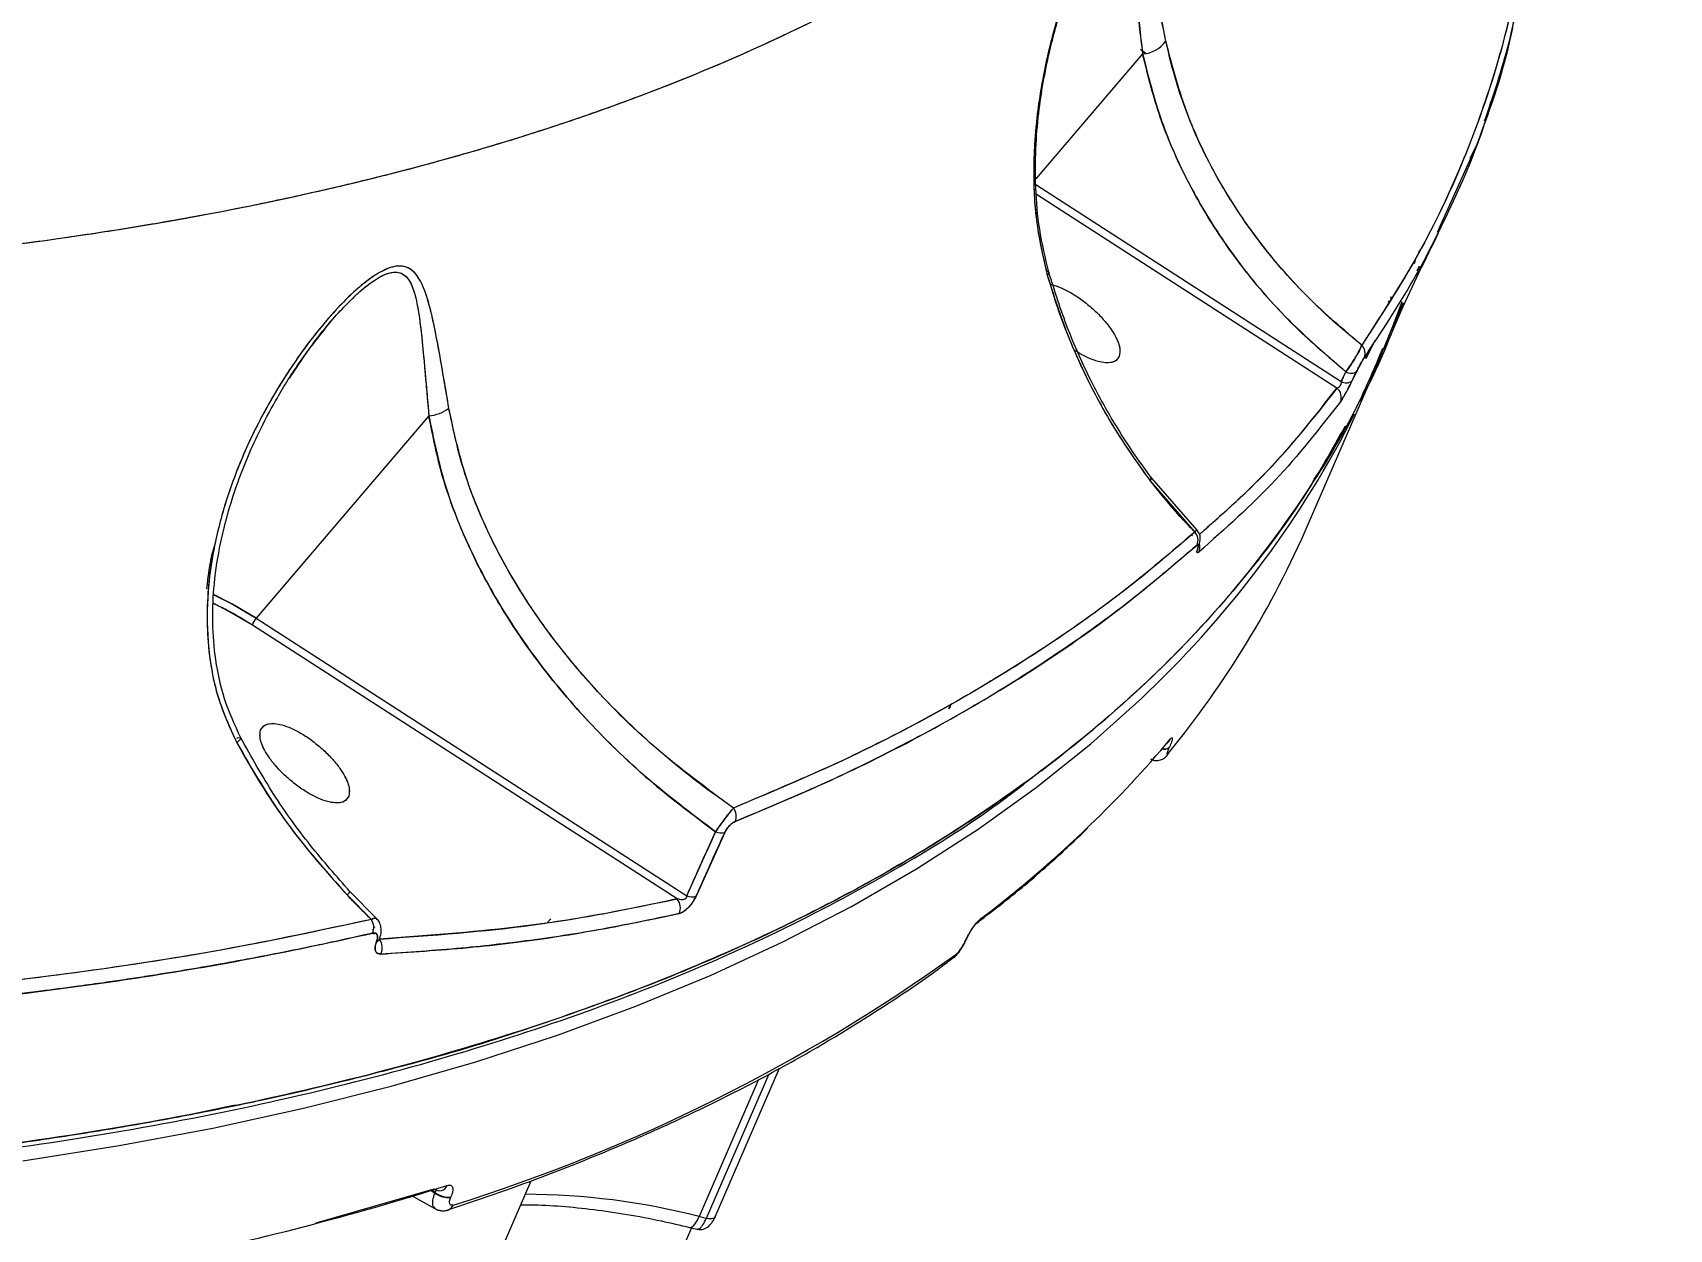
# Model space of a CAD drawing. Header units: millimetres. Extents: x -5873 to 5805, y -5301 to 4302.
# Drawn here: x 54.9 to 192.4, y 408.9 to 509.5 of the extents above; entities that cross this region are included whole.
import ezdxf

# ---------------------------------------------------------------- set-up
doc = ezdxf.new("R2010")
doc.units = ezdxf.units.MM
for name, color, linetype in [('DIKOM_ОБЪЕКТ', 7, 'Continuous'), ('DIKOM_РАЗМЕР_ЗОНА', 7, 'Continuous'), ('DIKOM_РАЗМЕР_ОБЪЕКТА', 7, 'Continuous')]:
    doc.layers.add(name, color=color, linetype=linetype)
doc.styles.add('style1', font='arial.ttf', dxfattribs={"width": 0.8})
doc.dimstyles.new('1-50', dxfattribs={"dimtxt": 300, "dimasz": 200, "dimexe": 100, "dimexo": 0, "dimgap": 100, "dimtad": 1, "dimtxsty": 'style1', "dimcen": 200, "dimclrd": 7, "dimclre": 7, "dimclrt": 7, "dimadec": 1, "dimazin": 2, "dimtfac": 1, "dimtmove": 0, "dimatfit": 2, "dimfxl": 0, "dimlwd": 25, "dimlwe": 18, "dimarcsym": 0})

# ---------------------------------------------------------------- blocks, each defined once
blk = doc.blocks.new('*D9')
at = {"layer": 'Defpoints', "color": 0, "transparency": 16777216}
for p in [(1338.11, 2802.44), (-4588.97, -1585.51), (-117.5, -1585.51)]:
    blk.add_point(p, dxfattribs=at)
at = {"layer": 'DIKOM_РАЗМЕР_ОБЪЕКТА', "color": 7, "lineweight": 18, "transparency": 16777216}
for p, q in [((1338.11, 2802.44), (-4688.97, 2802.44)), ((-117.5, -1585.51), (-4688.97, -1585.51))]:
    blk.add_line(p, q, dxfattribs=at)
at = {"layer": 'DIKOM_РАЗМЕР_ОБЪЕКТА', "color": 7, "lineweight": 25, "transparency": 16777216}
blk.add_line((-4588.97, 2602.44), (-4588.97, -1385.51), dxfattribs=at)
at = {"layer": 'DIKOM_РАЗМЕР_ОБЪЕКТА', "color": 7, "transparency": 16777216}
for points in [[(-4622.31, 2602.44), (-4555.64, 2602.44), (-4588.97, 2802.44)], [(-4622.31, -1385.51), (-4555.64, -1385.51), (-4588.97, -1585.51)]]:
    blk.add_solid(points, dxfattribs=at)
at = {"layer": 'DIKOM_РАЗМЕР_ОБЪЕКТА', "color": 7, "transparency": 16777216, "insert": (-4842.15, 460.98), "char_height": 300, "attachment_point": 5, "rotation": 90, "style": 'style1'}
blk.add_mtext('4400', dxfattribs=at)
blk = doc.blocks.new('*D10')
at = {"layer": 'Defpoints', "color": 0, "transparency": 16777216}
for p in [(4304.51, 1053.39), (-1538.59, -1332.39), (4304.51, -4224.84)]:
    blk.add_point(p, dxfattribs=at)
at = {"layer": 'DIKOM_РАЗМЕР_ОБЪЕКТА', "color": 7, "lineweight": 18, "transparency": 16777216}
for p, q in [((4304.51, 1053.39), (4304.51, -4324.84)), ((-1538.59, -1332.39), (-1538.59, -4324.84))]:
    blk.add_line(p, q, dxfattribs=at)
at = {"layer": 'DIKOM_РАЗМЕР_ОБЪЕКТА', "color": 7, "lineweight": 25, "transparency": 16777216}
blk.add_line((-1338.59, -4224.84), (4104.51, -4224.84), dxfattribs=at)
at = {"layer": 'DIKOM_РАЗМЕР_ОБЪЕКТА', "color": 7, "transparency": 16777216}
for points in [[(-1338.59, -4191.51), (-1338.59, -4258.18), (-1538.59, -4224.84)], [(4104.51, -4191.51), (4104.51, -4258.18), (4304.51, -4224.84)]]:
    blk.add_solid(points, dxfattribs=at)
at = {"layer": 'DIKOM_РАЗМЕР_ОБЪЕКТА', "color": 7, "transparency": 16777216, "insert": (1679.28, -3971.67), "char_height": 300, "attachment_point": 5, "style": 'style1'}
blk.add_mtext('5850', dxfattribs=at)
blk = doc.blocks.new('*D11')
at = {"layer": 'Defpoints', "color": 0, "transparency": 16777216}
for p in [(-510, 4302.44), (-5422.89, -3651.6), (284.83, -3651.6)]:
    blk.add_point(p, dxfattribs=at)
at = {"layer": 'DIKOM_РАЗМЕР_ЗОНА', "color": 7, "lineweight": 18, "transparency": 16777216}
for p, q in [((-510, 4302.44), (-5522.89, 4302.44)), ((284.83, -3651.6), (-5522.89, -3651.6))]:
    blk.add_line(p, q, dxfattribs=at)
at = {"layer": 'DIKOM_РАЗМЕР_ЗОНА', "color": 7, "lineweight": 25, "transparency": 16777216}
blk.add_line((-5422.89, 4102.44), (-5422.89, -3451.6), dxfattribs=at)
at = {"layer": 'DIKOM_РАЗМЕР_ЗОНА', "color": 7, "transparency": 16777216}
for points in [[(-5456.22, 4102.44), (-5389.56, 4102.44), (-5422.89, 4302.44)], [(-5456.22, -3451.6), (-5389.56, -3451.6), (-5422.89, -3651.6)]]:
    blk.add_solid(points, dxfattribs=at)
at = {"layer": 'DIKOM_РАЗМЕР_ЗОНА', "color": 7, "transparency": 16777216, "insert": (-5676.06, -474.49), "char_height": 300, "attachment_point": 5, "rotation": 90, "style": 'style1'}
blk.add_mtext('7950', dxfattribs=at)

msp = doc.modelspace()

# ---------------------------------------------------------------- linework, layer by layer
at = {"layer": 'DIKOM_ОБЪЕКТ', "color": 7, "linetype": 'Continuous', "lineweight": 15}
for p, q in [((148.128, 507.702), (139.155, 497.196)), ((147.955, 508.09), (148.34, 507.739)), ((148.357, 507.759), (148.091, 508)), ((176.195, 500.078), (172.879, 492.7)), ((176.195, 500.078), (175.623, 498.92)), ((139.061, 497.086), (139.024, 497.044)), ((139.042, 496.784), (139.075, 496.762)), ((139.154, 496.712), (164.806, 480.175)), ((139.111, 495.945), (139.097, 495.954)), ((164.445, 479.614), (139.206, 495.884)), ((171.334, 491.001), (171.399, 491.209)), ((171.406, 491.221), (171.343, 491.021)), ((170.968, 490.094), (171.047, 490.356)), ((171.366, 489.866), (171.173, 489.437)), ((168.799, 486.948), (168.749, 486.805)), ((168.966, 487.153), (169.009, 487.291)), ((168.983, 487.18), (169.027, 487.32)), ((79.836, 485.091), (79.278, 484.438)), ((79.579, 484.754), (79.822, 485.075)), ((166.839, 482.129), (167.168, 482.865)), ((166.869, 482.116), (167.269, 483.03)), ((167.648, 483.651), (166.888, 482.104)), ((146.152, 482.257), (146.153, 482.26)), ((162.072, 468.237), (167.811, 481.492)), ((164.806, 480.175), (165.199, 480.984)), ((166.103, 481.018), (165.711, 480.211)), ((88.172, 477.29), (73.653, 460.29)), ((148.742, 471.845), (152.505, 467.526)), ((152.695, 467.694), (148.886, 472.047)), ((152.505, 467.526), (152.574, 467.596)), ((152.642, 467.665), (152.647, 467.666)), ((152.225, 467.29), (152.314, 467.213)), ((152.852, 465.843), (153.076, 466.057)), ((109.016, 436.699), (73.347, 459.693)), ((73.653, 460.29), (109.831, 436.968)), ((131.861, 452.668), (132.018, 453.057)), ((74.058, 450.923), (74.056, 450.919)), ((150.363, 449.414), (150.375, 449.441)), ((81.424, 445.284), (81.425, 445.287)), ((109.831, 436.968), (112.253, 442.335)), ((113.033, 442.282), (110.618, 436.927)), ((83.784, 435.064), (81.546, 437.32)), ((81.296, 437.03), (83.342, 434.975)), ((98.421, 435.028), (98.127, 434.728)), ((83.392, 433.809), (83.392, 433.809)), ((83.574, 433.711), (83.489, 433.874)), ((83.818, 433.5), (83.857, 433.467)), ((133.205, 433.023), (133.314, 433.254)), ((133.245, 433.17), (133.282, 433.255)), ((133.315, 433.255), (133.352, 433.34)), ((75.757, 432.196), (75.764, 432.213)), ((132.202, 431.726), (132.179, 431.708)), ((112.226, 409.981), (117.631, 422.465)), ((115.857, 421.521), (110.872, 410.01)), ((116.719, 421.965), (111.478, 409.861)), ((71.907, 419.377), (69.09, 418.774)), ((-19.676, 144.136), (96.755, 413.026)), ((78.699, 409.48), (88.615, 412.341)), ((86.702, 411.789), (88.874, 410.573)), ((88.679, 411.989), (88.241, 412.233)), ((88.698, 412.035), (88.487, 412.191)), ((88.698, 412.035), (88.679, 411.989)), ((90.009, 411.622), (90.029, 411.667)), ((111.478, 409.861), (110.872, 410.01)), ((110.24, 409.058), (98.81, 382.661)), ((110.056, 409.103), (110.681, 408.949))]:
    msp.add_line(p, q, dxfattribs=at)
at = {"layer": 'DIKOM_ОБЪЕКТ', "color": 7, "linetype": 'Continuous', "lineweight": 15, "flags": 128}
for points in [[(140.048, 489.486), (140.064, 489.482), (140.198, 489.424), (140.253, 489.34), (140.226, 489.233), (140.119, 489.108)], [(140.119, 489.108), (140.226, 489.233), (140.253, 489.34), (140.252, 489.349)], [(167.454, 480.68), (169.182, 484.864), (169.926, 486.904)], [(148.754, 472.023), (148.766, 472.028), (148.859, 472.057), (148.887, 472.035), (148.847, 471.963), (148.742, 471.845)], [(152.768, 466.196), (152.843, 466.318), (152.868, 466.387)], [(152.868, 466.386), (152.843, 466.318), (152.768, 466.196)], [(70.067, 462.289), (71.686, 461.465), (73.653, 460.29)], [(73.653, 460.29), (71.686, 461.465), (70.095, 462.276)], [(73.347, 459.693), (71.439, 460.833), (70.066, 461.539)], [(54.06, 414.706), (62.156, 415.979), (70.017, 417.448), (77.636, 419.111), (85.006, 420.967), (92.122, 423.015), (98.976, 425.252), (105.564, 427.678), (111.88, 430.289), (117.918, 433.085), (123.673, 436.061), (129.141, 439.216), (134.317, 442.548), (139.197, 446.053), (143.776, 449.728), (148.051, 453.57), (148.605, 454.103)], [(72.049, 450.231), (72.116, 450.245), (72.288, 450.26), (72.368, 450.221), (72.351, 450.132), (72.238, 449.997), (72.035, 449.823)], [(72.035, 449.823), (72.238, 449.997), (72.351, 450.132), (72.368, 450.221), (72.368, 450.222)], [(150.172, 448.734), (150.229, 448.806), (150.311, 448.952)], [(133.352, 433.34), (133.365, 433.387), (133.366, 433.389)], [(110.06, 409.102), (110.127, 409.097), (110.267, 409.146), (110.418, 409.267), (110.573, 409.457), (110.727, 409.707), (110.872, 410.01)], [(112.226, 409.981), (112.215, 409.961), (112.157, 409.896), (112.067, 409.849), (111.95, 409.822), (111.809, 409.814), (111.65, 409.828), (111.478, 409.861)]]:
    msp.add_lwpolyline(points, dxfattribs=at)
at = {"layer": 'DIKOM_ОБЪЕКТ', "color": 7, "linetype": 'Continuous', "lineweight": 15}
for centre, radius, start, end in [((378.857, 249.039), 459.169, 131.14208, 148.20995), ((147.974, 510.324), 2.627, 273.36522, 323.23684), ((165.88, 482.549), 0.943, 335.83035, 46.30161), ((165.231, 480.891), 0.832, 239.31984, 305.24288), ((165.625, 481.697), 0.83, 239.14626, 305.14272), ((163.849, 478.849), 0.97, 336.32555, 52.13054), ((87.929, 480.483), 3.203, 274.34911, 306.88386), ((89.146, 516.313), 86.055, 313.70474, 333.1609), ((148.59, 472.105), 0.301, 300.25973, 348.75511), ((86.357, 501.18), 82.571, 320.76282, 336.48658), ((151.782, 466.836), 1, 336.24599, 43.66379), ((151.988, 466.257), 0.958, 334.36258, 17.69938), ((151.995, 466.256), 0.951, 334.22483, 16.3849), ((74.587, 459.433), 1.267, 137.45422, 168.14263), ((79.309, 509.685), 92.783, 313.9455, 320.05869), ((149.713, 450.435), 0.799, 303.26293, 336.64509), ((149.967, 449.95), 0.667, 252.45082, 306.41754), ((149.981, 449.972), 0.661, 253.00367, 306.50482), ((112.861, 443.647), 1.125, 336.73891, 37.83204), ((72.231, 517.066), 103.009, 307.22226, 313.93135), ((112.716, 443.395), 1.157, 246.36284, 285.87467), ((80.46, 438.006), 1.285, 310.56373, 327.68269), ((108.19, 435.955), 1.112, 333.96192, 41.98521), ((110.281, 438.047), 1.169, 247.35651, 286.715), ((82.33, 434.299), 1.217, 336.83896, 33.71998), ((133.828, 435.343), 0.776, 298.18849, 336.98219), ((83.707, 433.434), 0.334, 282.41361, 336.60735), ((83.704, 433.439), 0.34, 282.72929, 333.11233), ((83.11, 432.617), 1.153, 331.41504, 37.93384), ((133.126, 433.338), 0.206, 305.38352, 335.88965), ((133.156, 433.429), 0.215, 306.02803, 335.70984), ((45.904, 552.695), 148.484, 287.36289, 305.64727), ((131.72, 432.341), 0.782, 308.08024, 336.89208), ((20.228, 631.341), 229.483, 281.35284, 287.62597), ((89.06, 412.888), 0.705, 230.93329, 338.64221), ((89.769, 413.345), 1.74, 231.20355, 277.93624), ((89.788, 413.39), 1.74, 231.20289, 277.94167), ((96.136, 352.876), 59.004, 75.53697, 89.88054), ((89.543, 411.244), 0.723, 288.11548, 338.35651)]:
    msp.add_arc(centre, radius, start, end, dxfattribs=at)
for points, knots in [([(-80.348, 419.561), (-77.13, 426.67), (-70.696, 440.89), (-59.704, 461.6), (-47.757, 481.803), (-34.781, 501.418), (-20.83, 520.416), (-5.923, 538.756), (9.906, 556.403), (26.629, 573.32), (44.207, 589.478), (62.621, 604.823), (81.77, 619.405), (95.162, 628.398), (101.857, 632.894)], [0, 0, 0, 0, 0.0833333, 0.1666665, 0.2500002, 0.3333335, 0.4166664, 0.5000001, 0.5833334, 0.6666663, 0.7499998, 0.8333333, 0.9166666, 1, 1, 1, 1]), ([(-79.721, 419.696), (-78.722, 421.999), (-76.105, 428.032), (-71.54, 437.657), (-66.063, 448.582), (-60.285, 459.371), (-54.222, 470.023), (-47.874, 480.532), (-41.244, 490.891), (-34.336, 501.095), (-27.151, 511.136), (-19.695, 521.01), (-11.969, 530.71), (-3.978, 540.232), (4.275, 549.567), (12.785, 558.712), (21.549, 567.661), (30.562, 576.408), (39.82, 584.948), (49.318, 593.275), (59.052, 601.385), (69.017, 609.271), (79.204, 616.935), (89.629, 624.344), (97.318, 629.62), (101.591, 632.349), (102.25, 632.77)], [0, 0, 0, 0, 0.0268416, 0.0703352, 0.113864, 0.1574278, 0.2010269, 0.244661, 0.2883304, 0.3320352, 0.3757759, 0.4195514, 0.4633628, 0.5072096, 0.5510927, 0.5950111, 0.6389654, 0.6829562, 0.7269836, 0.7710473, 0.8151483, 0.8592862, 0.9034617, 0.947676, 0.9919286, 1, 1, 1, 1]), ([(-9.851, 489.196), (-8.193, 489.14), (-4.802, 489.024), (0.335, 488.921), (5.64, 488.872), (11.1, 488.89), (16.708, 488.982), (22.042, 489.145), (26.473, 489.341), (30.06, 489.535), (33.248, 489.734), (36.732, 489.984), (40.59, 490.301), (44.603, 490.679), (48.369, 491.081), (50.92, 491.383), (52.38, 491.564), (53.002, 491.643), (53.571, 491.716), (54.086, 491.783), (54.547, 491.844), (56.845, 492.151), (60.76, 492.715), (66.161, 493.605), (71.345, 494.56), (76.395, 495.595), (81.469, 496.748), (85.914, 497.86), (89.831, 498.921), (93.129, 499.873), (96.29, 500.842), (99.317, 501.825), (102.214, 502.817), (104.985, 503.817), (109.479, 505.522), (115.433, 508.013), (122.498, 511.418), (129.107, 515.054), (135.281, 518.938), (141.029, 523.092), (146.659, 527.749), (152.022, 532.983), (156.43, 537.982), (158.638, 541.215), (159.434, 542.381)], [0, 0, 0, 0, 0.0204805, 0.041873, 0.0641774, 0.087394, 0.1115214, 0.13656, 0.1571326, 0.1701768, 0.1844871, 0.2000641, 0.217524, 0.2374281, 0.2557891, 0.2704492, 0.2736776, 0.2766516, 0.2793721, 0.281839, 0.2840523, 0.2860113, 0.3149866, 0.341125, 0.3663412, 0.3936052, 0.4193103, 0.4466226, 0.465565, 0.4840495, 0.5020758, 0.519644, 0.5367544, 0.553407, 0.5696018, 0.6192292, 0.6667518, 0.7121726, 0.7609617, 0.8083808, 0.8544326, 0.9118942, 0.9682298, 1, 1, 1, 1]), ([(-9.851, 489.196), (-4.508, 489.051), (6.183, 488.76), (21.612, 489.05), (36.583, 489.873), (50.993, 491.286), (64.765, 493.268), (77.57, 495.76), (89.431, 498.709), (100.397, 502.08), (110.702, 505.93), (120.327, 510.265), (129.599, 515.241), (138.216, 520.964), (143.9, 525.201), (146.314, 527.593), (146.405, 527.683)], [0, 0, 0, 0, 0.0774308, 0.1549427, 0.2327382, 0.3110185, 0.3891754, 0.4668683, 0.5398863, 0.6128488, 0.6859265, 0.759294, 0.8330952, 0.9151714, 0.9967806, 1, 1, 1, 1]), ([(150.078, 508.752), (149.771, 510.346), (149.156, 513.536), (148.725, 517.701), (148.61, 520.829), (148.615, 523.034), (148.611, 524.324), (148.508, 525.11), (148.252, 525.385), (147.631, 524.904), (146.627, 523.495), (145.517, 521.616), (144.442, 519.564), (143.103, 516.706), (141.625, 512.958), (140.243, 508.296), (139.303, 503.506), (138.9, 498.65), (139.052, 493.763), (139.764, 490.658), (140.119, 489.108)], [0, 0, 0, 0, 0.0824381, 0.1650744, 0.2483363, 0.295304, 0.3427913, 0.3746058, 0.4067802, 0.4391022, 0.4755153, 0.5112583, 0.5468007, 0.5822349, 0.6524405, 0.7226008, 0.7920306, 0.861423, 0.9308268, 1, 1, 1, 1]), ([(150.078, 508.752), (149.837, 509.971), (149.357, 512.407), (148.972, 515.336), (148.755, 517.724), (148.652, 519.618), (148.619, 521.083), (148.614, 522.159), (148.615, 522.905), (148.613, 523.603), (148.601, 524.223), (148.562, 524.731), (148.487, 525.071), (148.369, 525.252), (148.142, 525.3), (147.759, 525), (147.223, 524.324), (146.779, 523.685), (146.298, 522.927), (145.569, 521.696), (144.562, 519.818), (143.376, 517.299), (142.105, 514.201), (140.87, 510.554), (139.923, 506.77), (139.345, 503.392), (139.043, 500.497), (138.933, 497.092), (139.144, 493.235), (139.802, 490.452), (140.119, 489.108)], [0, 0, 0, 0, 0.0626383, 0.1251411, 0.1669121, 0.2090985, 0.2502822, 0.2723937, 0.29329, 0.3130218, 0.3362172, 0.3571295, 0.3759404, 0.3923885, 0.4074808, 0.4388501, 0.4541575, 0.4704586, 0.485561, 0.5021065, 0.541822, 0.5843135, 0.6265871, 0.688764, 0.751103, 0.7941407, 0.8355479, 0.8754355, 0.9398603, 1, 1, 1, 1]), ([(146.694, 523.462), (146.924, 523.79), (147.443, 524.533), (147.909, 524.847), (148.054, 524.488), (148.023, 523.609), (147.87, 522.232), (147.639, 519.921), (147.472, 516.701), (147.558, 512.48), (147.938, 509.293), (148.128, 507.702)], [0, 0, 0, 0, 0.0510827, 0.1154126, 0.181395, 0.2485599, 0.3508723, 0.4533344, 0.6363511, 0.8185369, 1, 1, 1, 1]), ([(147.843, 524.728), (147.847, 524.729), (147.911, 524.745), (147.981, 524.654), (148.065, 524.292), (147.998, 523.397), (147.844, 521.97), (147.705, 520.548), (147.615, 519.295), (147.553, 518.144), (147.517, 516.906), (147.514, 515.645), (147.54, 514.151), (147.629, 512.339), (147.82, 510.069), (148.025, 508.489), (148.128, 507.702)], [0, 0, 0, 0, 0.0023495, 0.0387584, 0.0796229, 0.1804504, 0.2835298, 0.3869757, 0.4467604, 0.5017782, 0.5785769, 0.6437768, 0.6939609, 0.7989784, 0.8998379, 1, 1, 1, 1]), ([(140.252, 489.348), (139.963, 490.547), (139.405, 492.863), (139.108, 496.371), (139.113, 499.636), (139.43, 503.458), (140.154, 507.526), (141.173, 511.216), (142.065, 513.839), (142.833, 515.855), (143.907, 518.388), (145.117, 520.842), (146.174, 522.685), (146.589, 523.305), (146.694, 523.462)], [0, 0, 0, 0, 0.1027516, 0.198453, 0.2879789, 0.3698753, 0.5118651, 0.6255941, 0.6847917, 0.7410675, 0.8056266, 0.9175612, 0.9791662, 1, 1, 1, 1]), ([(180.728, 520.983), (180.222, 517.591), (179.207, 510.779), (176.167, 501.116), (172.103, 491.839), (168.388, 486.099), (166.531, 483.231)], [0, 0, 0, 0, 0.2478936, 0.4977043, 0.7490493, 1, 1, 1, 1]), ([(180.728, 520.983), (180.366, 518.416), (179.644, 513.289), (177.726, 505.924), (175.038, 498.401), (171.45, 490.763), (168.172, 485.744), (166.531, 483.231)], [0, 0, 0, 0, 0.1870545, 0.3735776, 0.5598872, 0.7796143, 1, 1, 1, 1]), ([(176.856, 502.078), (177.316, 503.415), (178.546, 506.997), (179.513, 511.086), (180.115, 514.183), (180.316, 515.298), (180.533, 516.599), (180.789, 518.289), (180.949, 519.606), (181.04, 520.36)], [0, 0, 0, 0, 0.2285194, 0.6123518, 0.6721206, 0.7303469, 0.79205, 0.8809032, 1, 1, 1, 1]), ([(179.354, 510.866), (179.291, 510.494), (178.652, 506.735), (177.359, 503.233), (176.195, 500.078)], [0, 0, 0, 0, 0.0989969, 1, 1, 1, 1]), ([(166.531, 483.231), (165.001, 484.532), (161.946, 487.13), (158.065, 491.588), (154.615, 496.659), (151.751, 502.387), (150.636, 506.628), (150.078, 508.752)], [0, 0, 0, 0, 0.1868317, 0.373029, 0.5606684, 0.7799923, 1, 1, 1, 1]), ([(166.531, 483.231), (165.81, 483.822), (164.221, 485.125), (161.908, 487.328), (159.662, 489.759), (157.637, 492.282), (155.663, 495.114), (153.856, 498.206), (152.224, 501.684), (150.94, 505.151), (150.358, 507.581), (150.078, 508.752)], [0, 0, 0, 0, 0.0865283, 0.1907749, 0.2995033, 0.3999274, 0.5001936, 0.6328454, 0.7491307, 0.8790636, 1, 1, 1, 1]), ([(148.128, 507.702), (148.602, 505.814), (149.549, 502.047), (151.984, 496.623), (155.299, 491.188), (159.613, 485.83), (163.337, 482.6), (165.199, 480.984)], [0, 0, 0, 0, 0.1870026, 0.372935, 0.5603993, 0.7800894, 1, 1, 1, 1]), ([(165.199, 480.984), (163.775, 482.195), (160.924, 484.62), (157.239, 488.725), (154.042, 493.116), (151.429, 497.782), (149.372, 502.652), (148.542, 506.02), (148.128, 507.702)], [0, 0, 0, 0, 0.1665915, 0.3334413, 0.5001406, 0.6668281, 0.8335665, 1, 1, 1, 1]), ([(166.74, 482.163), (168.15, 484.292), (170.965, 488.545), (174.299, 495.324), (176.478, 500.367), (177.271, 503.26), (177.395, 503.712)], [0, 0, 0, 0, 0.3147159, 0.6285379, 0.9420001, 1, 1, 1, 1]), ([(168.466, 482.905), (168.907, 483.943), (170.304, 487.229), (171.895, 490.449), (172.984, 492.651)], [0, 0, 0, 0, 0.3157531, 1, 1, 1, 1]), ([(89.852, 477.921), (89.693, 478.869), (89.376, 480.765), (88.918, 483.391), (88.431, 485.817), (87.84, 487.954), (87.067, 489.421), (85.946, 489.989), (84.629, 489.722), (82.912, 488.662), (80.979, 486.902), (78.309, 483.874), (75.354, 479.636), (72.799, 474.726), (71.086, 470.188), (70.038, 466.157), (69.489, 462.01), (69.562, 457.809), (70.296, 453.63), (71.456, 451.092), (72.035, 449.823)], [0, 0, 0, 0, 0.0497506, 0.0995723, 0.1496186, 0.1997429, 0.2504851, 0.2826917, 0.3150554, 0.3473086, 0.3953982, 0.4428488, 0.5362856, 0.6298223, 0.6916299, 0.7533207, 0.8152574, 0.8766706, 0.9383967, 1, 1, 1, 1]), ([(89.852, 477.921), (89.719, 478.717), (89.451, 480.319), (89.067, 482.551), (88.735, 484.32), (88.45, 485.639), (88.22, 486.568), (87.958, 487.448), (87.655, 488.252), (87.289, 488.937), (86.777, 489.561), (86.14, 489.893), (85.364, 489.871), (84.72, 489.685), (84.026, 489.344), (83.321, 488.889), (82.596, 488.331), (81.519, 487.393), (80.071, 485.906), (78.349, 483.829), (76.463, 481.217), (74.527, 478.066), (72.873, 474.749), (71.655, 471.727), (70.792, 469.078), (70.117, 466.321), (69.673, 463.507), (69.501, 460.683), (69.602, 458.115), (69.928, 455.811), (70.564, 453.028), (71.445, 451.108), (72.035, 449.824)], [0, 0, 0, 0, 0.0416726, 0.0837969, 0.1248951, 0.1470154, 0.1678057, 0.1873336, 0.2103866, 0.231181, 0.2499785, 0.2813229, 0.2969817, 0.3127529, 0.3279335, 0.3442137, 0.359302, 0.3756816, 0.4156772, 0.4582074, 0.5007599, 0.5629454, 0.6254794, 0.6673054, 0.7089099, 0.7499005, 0.7936448, 0.8352095, 0.874868, 0.9067471, 0.937597, 1, 1, 1, 1]), ([(76.493, 480.467), (77.307, 481.707), (78.682, 483.801), (80.945, 486.391), (82.676, 488.05), (84.062, 489.002), (85.026, 489.398), (85.81, 489.36), (86.551, 488.794), (87.057, 487.473), (87.401, 485.495), (87.66, 483.12), (87.897, 480.4), (88.08, 478.327), (88.172, 477.29)], [0, 0, 0, 0, 0.136203, 0.2301246, 0.3231037, 0.3684585, 0.4131424, 0.4575787, 0.5025552, 0.5935689, 0.685932, 0.7792106, 0.889557, 1, 1, 1, 1]), ([(79.012, 484.084), (79.429, 484.596), (80.229, 485.578), (81.317, 486.731), (82.195, 487.569), (82.898, 488.171), (83.592, 488.688), (84.291, 489.099), (84.949, 489.346), (85.519, 489.389), (85.987, 489.233), (86.387, 488.884), (86.715, 488.33), (86.976, 487.594), (87.152, 486.853), (87.281, 486.147), (87.381, 485.487), (87.478, 484.738), (87.558, 484.038), (87.623, 483.402), (87.677, 482.841), (87.737, 482.207), (87.801, 481.498), (87.851, 480.932), (87.896, 480.415), (87.945, 479.857), (88.039, 478.786), (88.12, 477.877), (88.172, 477.29)], [0, 0, 0, 0, 0.0714106, 0.1368339, 0.1748179, 0.2090413, 0.2451075, 0.2811028, 0.3176299, 0.3533308, 0.3879507, 0.4255933, 0.4717704, 0.5198739, 0.5694763, 0.6004623, 0.6346602, 0.672088, 0.7127631, 0.7358278, 0.7617251, 0.7904603, 0.8220297, 0.8564353, 0.8645364, 0.8889682, 0.928139, 1, 1, 1, 1]), ([(140.119, 489.108), (140.66, 487.397), (141.739, 483.986), (143.894, 479.422), (146.218, 475.36), (147.899, 473.019), (148.742, 471.845)], [0, 0, 0, 0, 0.2803768, 0.5589553, 0.778846, 1, 1, 1, 1]), ([(140.119, 489.108), (140.424, 488.102), (141.039, 486.072), (142.217, 483.061), (143.791, 479.655), (145.889, 475.849), (147.777, 473.2), (148.742, 471.845)], [0, 0, 0, 0, 0.1645068, 0.3320671, 0.502226, 0.7453782, 1, 1, 1, 1]), ([(148.886, 472.047), (148.343, 472.791), (147.141, 474.44), (145.367, 477.266), (143.517, 480.694), (141.69, 484.765), (140.751, 487.756), (140.252, 489.348)], [0, 0, 0, 0, 0.140696, 0.3114329, 0.5108113, 0.7396401, 1, 1, 1, 1]), ([(140.368, 488.325), (140.43, 488.315), (140.72, 488.269), (141.353, 488.02), (142.237, 487.566), (143.169, 486.937), (144.056, 486.198), (144.827, 485.414), (145.432, 484.655), (145.942, 483.829), (146.281, 482.97), (146.205, 482.518), (146.168, 482.296)], [0, 0, 0, 0, 0.0265382, 0.1238316, 0.2274704, 0.3347465, 0.4420273, 0.5456693, 0.6429586, 0.7316264, 0.8686831, 1, 1, 1, 1]), ([(140.368, 488.325), (140.43, 488.315), (140.721, 488.269), (141.353, 488.02), (142.237, 487.566), (143.169, 486.937), (144.056, 486.198), (144.827, 485.414), (145.431, 484.655), (145.963, 483.795), (146.287, 482.939), (146.204, 482.492), (146.168, 482.296)], [0, 0, 0, 0, 0.0267327, 0.1238571, 0.2274975, 0.3347754, 0.4420579, 0.5457016, 0.6428237, 0.7316625, 0.881979, 1, 1, 1, 1]), ([(170, 486.786), (168.94, 483.973), (167.865, 481.123), (166.324, 478.48), (166.303, 478.445)], [0, 0, 0, 0, 0.9867356, 1, 1, 1, 1]), ([(72.368, 450.221), (71.875, 451.303), (70.918, 453.4), (70.22, 456.708), (69.967, 459.818), (70.08, 462.97), (70.518, 466.042), (71.215, 468.936), (72.011, 471.432), (72.887, 473.699), (73.961, 476.079), (75.38, 478.76), (77.23, 481.789), (78.78, 483.746), (79.579, 484.754)], [0, 0, 0, 0, 0.0947467, 0.1836789, 0.2663117, 0.342541, 0.4346528, 0.5141359, 0.5811768, 0.6453025, 0.7097682, 0.7926257, 0.8930955, 1, 1, 1, 1]), ([(-78.594, 419.296), (-74.718, 418.738), (-66.778, 417.594), (-54.784, 416.156), (-42.411, 414.909), (-30.255, 413.961), (-18.363, 413.3), (-7.268, 412.938), (0.407, 412.866), (4.707, 412.88), (6.065, 412.889), (7.424, 412.902), (8.783, 412.92), (10.144, 412.942), (14.867, 413.032), (22.571, 413.298), (32.775, 413.933), (41.951, 414.751), (50.148, 415.696), (57.418, 416.717), (63.808, 417.767), (69.364, 418.805), (74.128, 419.793), (77.976, 420.663), (81.014, 421.395), (83.269, 421.966), (84.79, 422.365), (85.623, 422.589), (85.943, 422.675), (86.075, 422.711), (86.132, 422.726), (86.156, 422.733), (86.167, 422.736), (86.172, 422.737), (86.174, 422.738), (89.85, 423.661), (96.08, 425.637), (105.377, 428.878), (113.665, 432.328), (120.917, 435.8), (127.207, 439.23), (131.383, 441.782), (134.027, 443.515), (135.335, 444.398), (136.609, 445.282), (137.849, 446.168), (139.056, 447.054), (142.788, 449.869), (148.6, 454.806), (155.674, 462.234), (161.553, 470.07), (165.774, 476.97), (167.653, 481.417), (168.31, 482.973)], [0, 0, 0, 0, 0.0310972, 0.063717, 0.09786, 0.1335266, 0.1661738, 0.2000004, 0.2307437, 0.2348374, 0.238947, 0.2430721, 0.2472127, 0.2513694, 0.2555414, 0.2906155, 0.3231881, 0.3532598, 0.3808305, 0.4058998, 0.4284677, 0.448534, 0.4660994, 0.4811631, 0.4918837, 0.5008392, 0.50726, 0.5096521, 0.5106206, 0.5110306, 0.5112081, 0.5112852, 0.5113191, 0.511334, 0.5113406, 0.5113459, 0.5518524, 0.5908263, 0.6282674, 0.6641758, 0.6945076, 0.7236524, 0.7310896, 0.7384455, 0.7457199, 0.7529128, 0.7600243, 0.7670544, 0.8198879, 0.8718212, 0.9228542, 0.9729866, 1, 1, 1, 1]), ([(146.168, 482.296), (146.073, 482.144), (145.857, 481.797), (145.174, 481.697), (144.372, 481.838), (143.589, 482.128), (142.89, 482.471), (142.472, 482.76), (142.355, 482.842)], [0, 0, 0, 0, 0.197204, 0.4483675, 0.5968057, 0.7590763, 0.9322626, 1, 1, 1, 1]), ([(146.168, 482.296), (146.059, 482.129), (145.836, 481.788), (145.142, 481.703), (144.373, 481.838), (143.589, 482.127), (142.89, 482.471), (142.472, 482.76), (142.355, 482.842)], [0, 0, 0, 0, 0.2194033, 0.4484095, 0.5965504, 0.7590941, 0.9322676, 1, 1, 1, 1]), ([(166.531, 483.231), (166.467, 483.077), (166.337, 482.767), (165.959, 482.11), (165.561, 481.489), (165.319, 481.151), (165.199, 480.984)], [0, 0, 0, 0, 0.2803235, 0.5633427, 0.7837025, 1, 1, 1, 1]), ([(165.199, 480.984), (165.339, 481.179), (165.617, 481.569), (166.027, 482.222), (166.364, 482.825), (166.476, 483.096), (166.531, 483.231)], [0, 0, 0, 0, 0.2500222, 0.499775, 0.74946, 1, 1, 1, 1]), ([(166.103, 481.018), (166.163, 481.138), (166.284, 481.378), (166.48, 481.737), (166.64, 482.012), (166.707, 482.113), (166.74, 482.163)], [0, 0, 0, 0, 0.2791956, 0.5577636, 0.7782844, 1, 1, 1, 1]), ([(166.74, 482.163), (166.702, 482.105), (166.644, 482.018), (166.536, 481.834), (166.449, 481.68), (166.358, 481.514), (166.237, 481.285), (166.157, 481.125), (166.103, 481.018)], [0, 0, 0, 0, 0.2500244, 0.375355, 0.5003213, 0.6246346, 0.7504905, 1, 1, 1, 1]), ([(164.806, 480.175), (164.801, 480.107), (164.794, 480.008), (164.747, 479.873), (164.695, 479.775), (164.622, 479.688), (164.533, 479.629), (164.475, 479.619), (164.445, 479.614)], [0, 0, 0, 0, 0.2554983, 0.3723474, 0.4870768, 0.6433671, 0.8130351, 1, 1, 1, 1]), ([(164.806, 480.175), (164.804, 480.138), (164.801, 480.069), (164.777, 479.96), (164.742, 479.862), (164.696, 479.777), (164.641, 479.711), (164.555, 479.637), (164.49, 479.624), (164.445, 479.614)], [0, 0, 0, 0, 0.1424478, 0.2706441, 0.3886282, 0.5013447, 0.6080698, 0.7250088, 1, 1, 1, 1]), ([(164.737, 478.459), (164.804, 478.557), (164.936, 478.753), (165.222, 479.259), (165.495, 479.774), (165.639, 480.065), (165.711, 480.211)], [0, 0, 0, 0, 0.2808088, 0.5603044, 0.7799984, 1, 1, 1, 1]), ([(165.711, 480.211), (165.671, 480.13), (165.592, 479.967), (165.457, 479.703), (165.318, 479.439), (165.178, 479.183), (165.045, 478.948), (164.882, 478.671), (164.795, 478.544), (164.737, 478.459)], [0, 0, 0, 0, 0.1258709, 0.2503699, 0.375457, 0.5003363, 0.6248005, 0.7504114, 1, 1, 1, 1]), ([(165.199, 480.984), (165.126, 480.833), (164.994, 480.564), (164.864, 480.294), (164.806, 480.175)], [0, 0, 0, 0, 0.5599689, 1, 1, 1, 1]), ([(165.711, 480.211), (165.784, 480.362), (165.915, 480.631), (166.046, 480.899), (166.103, 481.018)], [0, 0, 0, 0, 0.5600221, 1, 1, 1, 1]), ([(164.737, 478.459), (162.976, 476.209), (159.414, 471.657), (155.056, 467.795), (152.852, 465.843)], [0, 0, 0, 0, 0.4943583, 1, 1, 1, 1]), ([(152.9, 467.325), (154.967, 469.157), (159.206, 472.914), (162.67, 477.345), (164.445, 479.614)], [0, 0, 0, 0, 0.4876868, 1, 1, 1, 1]), ([(164.445, 479.614), (162.447, 477.079), (158.967, 472.66), (154.713, 468.917), (152.901, 467.322)], [0, 0, 0, 0, 0.5739413, 1, 1, 1, 1]), ([(112.253, 442.335), (110.222, 443.869), (106.165, 446.932), (100.872, 452.19), (96.645, 457.409), (93.414, 462.464), (91.035, 467.235), (89.185, 472.18), (88.511, 475.582), (88.172, 477.29)], [0, 0, 0, 0, 0.1677752, 0.3351011, 0.5005192, 0.6259765, 0.7506806, 0.874868, 1, 1, 1, 1]), ([(88.172, 477.29), (88.561, 475.378), (89.336, 471.567), (91.542, 466.051), (94.394, 460.771), (97.946, 455.691), (102.143, 450.875), (106.907, 446.341), (110.473, 443.669), (112.253, 442.335)], [0, 0, 0, 0, 0.1401721, 0.2793952, 0.4196377, 0.5598774, 0.7062619, 0.853471, 1, 1, 1, 1]), ([(113.749, 444.337), (112.925, 444.918), (111.262, 446.091), (108.901, 447.953), (106.403, 450.09), (104.055, 452.321), (101.823, 454.674), (99.917, 456.89), (97.982, 459.383), (96.105, 462.12), (94.334, 465.12), (92.562, 468.697), (90.898, 472.941), (90.202, 476.257), (89.852, 477.921)], [0, 0, 0, 0, 0.0682475, 0.1376645, 0.2050084, 0.2937749, 0.3615362, 0.4310126, 0.4988995, 0.5845996, 0.6675272, 0.7492223, 0.8741213, 1, 1, 1, 1]), ([(113.749, 444.337), (111.528, 445.974), (107.083, 449.249), (101.354, 454.986), (96.816, 460.815), (93.483, 466.587), (91.107, 472.136), (90.271, 475.99), (89.852, 477.921)], [0, 0, 0, 0, 0.1871577, 0.3744224, 0.5611691, 0.7082101, 0.8537884, 1, 1, 1, 1]), ([(165.128, 476.425), (164.07, 474.523), (161.563, 470.011), (156.56, 463.383), (150.299, 456.482), (143.129, 450.046), (135.242, 444.17), (126.695, 438.853), (117.584, 434.091), (107.793, 429.802), (97.354, 425.991), (86.044, 422.588), (73.821, 419.624), (60.63, 417.141), (46.73, 415.205), (32.193, 413.831), (17.1, 413.026), (1.807, 412.788), (-13.648, 413.078), (-29.234, 413.859), (-45.266, 415.147), (-61.702, 416.904), (-72.957, 418.498), (-78.594, 419.296)], [0, 0, 0, 0, 0.0360578, 0.0854985, 0.1348856, 0.1843356, 0.2339664, 0.2810368, 0.3280914, 0.3748827, 0.4215117, 0.4680778, 0.517505, 0.5670887, 0.6169493, 0.6668936, 0.7165359, 0.7659919, 0.8125577, 0.8591599, 0.9058973, 0.9528708, 1, 1, 1, 1]), ([(162.439, 471.806), (162.581, 472.016), (163.041, 472.695), (163.757, 473.921), (164.535, 475.236), (165.011, 476.099), (165.184, 476.415)], [0, 0, 0, 0, 0.1418777, 0.459005, 0.8020855, 1, 1, 1, 1]), ([(148.742, 471.845), (149.336, 471.096), (150.227, 469.973), (151.186, 468.907), (151.522, 468.554), (151.545, 468.529), (151.629, 468.438), (151.95, 468.097), (152.259, 467.779), (152.505, 467.526)], [0, 0, 0, 0, 0.500173, 0.7500564, 0.7506302, 0.7551707, 0.7677913, 0.8154873, 1, 1, 1, 1]), ([(152.505, 467.526), (150.932, 466.169), (147.71, 463.389), (142.284, 459.384), (136.224, 455.41), (129.451, 451.537), (121.99, 447.781), (116.526, 445.497), (113.749, 444.337)], [0, 0, 0, 0, 0.1489169, 0.3050052, 0.4685182, 0.6395509, 0.8167614, 1, 1, 1, 1]), ([(152.505, 467.526), (150.519, 465.827), (146.551, 462.434), (139.906, 457.739), (132.335, 453.09), (123.725, 448.543), (117.078, 445.74), (113.749, 444.337)], [0, 0, 0, 0, 0.1870216, 0.3735593, 0.5599016, 0.7796525, 1, 1, 1, 1]), ([(152.675, 467.681), (152.668, 467.681), (152.652, 467.683), (152.557, 467.581), (152.505, 467.526)], [0, 0, 0, 0, 0.4566258, 1, 1, 1, 1]), ([(152.868, 466.386), (152.922, 466.594), (153.009, 466.924), (152.913, 467.387), (152.759, 467.586), (152.681, 467.688)], [0, 0, 0, 0, 0.4574614, 0.7225531, 1, 1, 1, 1]), ([(69.526, 462.75), (69.64, 463.783), (69.773, 464.984), (70.109, 466.135), (70.156, 466.295)], [0, 0, 0, 0, 0.8605613, 1, 1, 1, 1]), ([(69.648, 463.797), (69.754, 464.521), (69.88, 465.383), (70.125, 466.213), (70.164, 466.345)], [0, 0, 0, 0, 0.8411287, 1, 1, 1, 1]), ([(152.697, 466.433), (150.978, 464.954), (147.492, 461.954), (141.644, 457.702), (135.419, 453.704), (128.758, 449.971), (121.691, 446.455), (116.527, 444.301), (113.894, 443.202)], [0, 0, 0, 0, 0.1622329, 0.3288996, 0.4999999, 0.6599903, 0.8266562, 1, 1, 1, 1]), ([(113.894, 443.202), (116.731, 444.39), (122.397, 446.762), (130.246, 450.74), (138.025, 455.278), (145.639, 460.442), (150.342, 464.434), (152.697, 466.433)], [0, 0, 0, 0, 0.1870194, 0.3735551, 0.559897, 0.7796492, 1, 1, 1, 1]), ([(152.768, 466.196), (152.738, 466.105), (152.678, 465.922), (152.678, 465.746), (152.786, 465.806), (152.852, 465.843)], [0, 0, 0, 0, 0.2809724, 0.5615929, 1, 1, 1, 1]), ([(152.852, 465.843), (152.81, 465.814), (152.728, 465.757), (152.678, 465.807), (152.684, 465.946), (152.74, 466.113), (152.768, 466.196)], [0, 0, 0, 0, 0.2494488, 0.4992624, 0.7492258, 1, 1, 1, 1]), ([(152.697, 466.433), (152.732, 466.459), (152.804, 466.512), (152.848, 466.456), (152.799, 466.294), (152.768, 466.196)], [0, 0, 0, 0, 0.2806574, 0.5612782, 1, 1, 1, 1]), ([(152.768, 466.196), (152.789, 466.256), (152.829, 466.376), (152.833, 466.475), (152.794, 466.507), (152.729, 466.458), (152.697, 466.433)], [0, 0, 0, 0, 0.2508654, 0.5008423, 0.750194, 1, 1, 1, 1]), ([(73.347, 459.693), (72.628, 460.144), (71.52, 460.838), (70.452, 461.329), (70.077, 461.502)], [0, 0, 0, 0, 0.6491088, 1, 1, 1, 1]), ([(131.975, 453.034), (131.975, 452.93), (131.976, 452.809), (131.912, 452.715), (131.903, 452.702)], [0, 0, 0, 0, 0.8552071, 1, 1, 1, 1]), ([(74.041, 450.88), (74.136, 451.033), (74.351, 451.38), (75.035, 451.48), (75.836, 451.337), (76.62, 451.054), (77.51, 450.59), (78.44, 449.964), (79.328, 449.224), (80.098, 448.441), (80.703, 447.681), (81.235, 446.822), (81.558, 445.965), (81.476, 445.519), (81.439, 445.322)], [0, 0, 0, 0, 0.0887099, 0.2016928, 0.2684606, 0.3414685, 0.4193611, 0.4999991, 0.580636, 0.658535, 0.7315398, 0.7983101, 0.9112901, 1, 1, 1, 1]), ([(74.041, 450.88), (74.15, 451.047), (74.372, 451.389), (75.066, 451.474), (75.835, 451.337), (76.619, 451.054), (77.51, 450.59), (78.44, 449.964), (79.328, 449.224), (80.098, 448.44), (80.704, 447.681), (81.214, 446.855), (81.553, 445.997), (81.477, 445.544), (81.439, 445.322)], [0, 0, 0, 0, 0.0986998, 0.2017121, 0.2683469, 0.3414785, 0.4193663, 0.4999992, 0.5806311, 0.6585252, 0.7316475, 0.79829, 0.9013009, 1, 1, 1, 1]), ([(72.035, 449.824), (73.358, 447.548), (76.006, 442.995), (79.532, 439.019), (81.296, 437.03)], [0, 0, 0, 0, 0.4998991, 1, 1, 1, 1]), ([(72.035, 449.823), (72.762, 448.538), (74.211, 445.977), (77.223, 441.63), (79.75, 438.775), (81.296, 437.03)], [0, 0, 0, 0, 0.2812964, 0.5606559, 1, 1, 1, 1]), ([(81.546, 437.32), (80.418, 438.594), (78.12, 441.192), (75.019, 445.504), (73.265, 448.626), (72.368, 450.221)], [0, 0, 0, 0, 0.3201724, 0.6524707, 1, 1, 1, 1]), ([(81.439, 445.322), (81.33, 445.155), (81.108, 444.814), (80.414, 444.729), (79.645, 444.865), (78.861, 445.149), (77.97, 445.613), (77.04, 446.239), (76.152, 446.979), (75.381, 447.762), (74.776, 448.522), (74.267, 449.348), (73.927, 450.206), (74.003, 450.659), (74.041, 450.88)], [0, 0, 0, 0, 0.0986992, 0.2017116, 0.2683571, 0.3414762, 0.419377, 0.4999986, 0.5806303, 0.6585327, 0.7316548, 0.7982899, 0.901303, 1, 1, 1, 1]), ([(81.439, 445.322), (81.345, 445.17), (81.129, 444.823), (80.446, 444.723), (79.644, 444.865), (78.86, 445.149), (77.97, 445.613), (77.04, 446.239), (76.152, 446.979), (75.382, 447.762), (74.777, 448.522), (74.245, 449.381), (73.922, 450.238), (74.004, 450.684), (74.041, 450.88)], [0, 0, 0, 0, 0.0887099, 0.2016928, 0.2684715, 0.341467, 0.4193728, 0.4999996, 0.5806365, 0.658544, 0.7315392, 0.7983096, 0.9112922, 1, 1, 1, 1]), ([(150.446, 450.118), (150.498, 450.172), (150.601, 450.279), (150.63, 450.205), (150.603, 450.054), (150.553, 449.89), (150.479, 449.686), (150.409, 449.522), (150.375, 449.441)], [0, 0, 0, 0, 0.2499905, 0.4992063, 0.6251497, 0.7495067, 0.8750391, 1, 1, 1, 1]), ([(148.783, 448.47), (148.897, 448.417), (149.125, 448.309), (149.524, 448.329), (149.895, 448.47), (150.083, 448.649), (150.172, 448.734)], [0, 0, 0, 0, 0.2608653, 0.5238473, 0.7740244, 1, 1, 1, 1]), ([(150.311, 448.952), (150.277, 448.915), (150.208, 448.841), (150.189, 448.893), (150.208, 448.995), (150.242, 449.107), (150.292, 449.246), (150.34, 449.358), (150.363, 449.414)], [0, 0, 0, 0, 0.2499471, 0.4991795, 0.6254236, 0.7494993, 0.8753955, 1, 1, 1, 1]), ([(-79.017, 418.856), (-77.169, 418.585), (-73.691, 418.074), (-68.835, 417.413), (-64.653, 416.871), (-61.144, 416.439), (-58.212, 416.094), (-52.466, 415.442), (-44.115, 414.597), (-33.156, 413.707), (-19.986, 412.893), (-4.462, 412.375), (12.573, 412.464), (28.475, 413.176), (43.277, 414.442), (57.445, 416.283), (70.943, 418.691), (83.731, 421.662), (95.794, 425.187), (107.093, 429.264), (117.626, 433.874), (127.298, 439.043), (134.429, 443.446), (138.052, 446.275), (139.028, 447.037)], [0, 0, 0, 0, 0.0194214, 0.0365639, 0.0514031, 0.0639, 0.0740621, 0.0828515, 0.1257409, 0.1647415, 0.2037425, 0.2733822, 0.343025, 0.4063381, 0.4697305, 0.5331587, 0.5964806, 0.659803, 0.7231287, 0.7864574, 0.8497919, 0.9132369, 0.9766501, 1, 1, 1, 1]), ([(112.253, 442.335), (112.38, 442.521), (112.636, 442.892), (113.067, 443.478), (113.464, 443.996), (113.654, 444.223), (113.749, 444.337)], [0, 0, 0, 0, 0.2498786, 0.4995631, 0.7493752, 1, 1, 1, 1]), ([(113.749, 444.337), (113.648, 444.216), (113.44, 443.966), (113.018, 443.414), (112.598, 442.838), (112.367, 442.502), (112.253, 442.335)], [0, 0, 0, 0, 0.264846, 0.5454762, 0.7738895, 1, 1, 1, 1]), ([(113.033, 442.282), (113.095, 442.398), (113.219, 442.63), (113.482, 442.926), (113.713, 443.115), (113.834, 443.173), (113.894, 443.202)], [0, 0, 0, 0, 0.278406, 0.5572876, 0.7785385, 1, 1, 1, 1]), ([(113.894, 443.202), (113.825, 443.168), (113.687, 443.101), (113.48, 442.92), (113.32, 442.74), (113.208, 442.591), (113.108, 442.435), (113.058, 442.334), (113.033, 442.282)], [0, 0, 0, 0, 0.2500334, 0.4996441, 0.625528, 0.7495905, 0.8732791, 1, 1, 1, 1]), ([(112.253, 442.335), (111.793, 441.336), (110.973, 439.552), (110.18, 437.757), (109.831, 436.968)], [0, 0, 0, 0, 0.5599972, 1, 1, 1, 1]), ([(110.618, 436.927), (111.061, 437.929), (111.853, 439.719), (112.672, 441.499), (113.033, 442.282)], [0, 0, 0, 0, 0.5599996, 1, 1, 1, 1]), ([(134.268, 434.744), (134.988, 435.285), (137.146, 436.909), (140.239, 439.533), (142.494, 441.678), (143.501, 442.635)], [0, 0, 0, 0, 0.2171051, 0.65069, 1, 1, 1, 1]), ([(81.296, 437.03), (81.549, 436.765), (82.218, 436.066), (82.912, 435.393), (83.342, 434.975)], [0, 0, 0, 0, 0.3797912, 1, 1, 1, 1]), ([(109.016, 436.699), (106.817, 436.23), (102.419, 435.292), (94.176, 434.056), (87.872, 433.603), (84.02, 433.326)], [0, 0, 0, 0, 0.2801039, 0.5599839, 1, 1, 1, 1]), ([(84.02, 433.326), (88.404, 433.64), (97.164, 434.266), (105.068, 435.889), (109.016, 436.699)], [0, 0, 0, 0, 0.5005025, 1, 1, 1, 1]), ([(109.831, 436.968), (109.832, 436.943), (109.832, 436.897), (109.814, 436.828), (109.779, 436.766), (109.716, 436.702), (109.612, 436.649), (109.359, 436.603), (109.166, 436.657), (109.016, 436.699)], [0, 0, 0, 0, 0.0710419, 0.1335865, 0.1917779, 0.2507209, 0.3601596, 0.501031, 1, 1, 1, 1]), ([(109.831, 436.968), (109.832, 436.943), (109.832, 436.897), (109.813, 436.826), (109.771, 436.752), (109.69, 436.684), (109.577, 436.641), (109.338, 436.608), (109.158, 436.659), (109.016, 436.699)], [0, 0, 0, 0, 0.0709657, 0.13476, 0.1947064, 0.2883996, 0.3980916, 0.5275436, 1, 1, 1, 1]), ([(109.189, 435.467), (109.313, 435.512), (109.56, 435.601), (109.994, 435.976), (110.383, 436.462), (110.54, 436.772), (110.618, 436.927)], [0, 0, 0, 0, 0.2814186, 0.5614115, 0.7807497, 1, 1, 1, 1]), ([(110.618, 436.927), (110.576, 436.84), (110.494, 436.666), (110.324, 436.399), (110.132, 436.148), (109.86, 435.856), (109.516, 435.581), (109.298, 435.505), (109.189, 435.467)], [0, 0, 0, 0, 0.126223, 0.2501111, 0.3735254, 0.5004546, 0.7497632, 1, 1, 1, 1]), ([(83.342, 434.975), (79.694, 434.186), (72.383, 432.605), (60.746, 430.746), (48.665, 429.233), (40.208, 428.579), (35.982, 428.253)], [0, 0, 0, 0, 0.2485307, 0.4981378, 0.7492338, 1, 1, 1, 1]), ([(83.342, 434.975), (79.222, 434.091), (70.989, 432.324), (58.778, 430.472), (47.122, 429.1), (39.698, 428.535), (35.982, 428.253)], [0, 0, 0, 0, 0.280208, 0.5599278, 0.7797738, 1, 1, 1, 1]), ([(83.663, 435.083), (83.659, 435.085), (83.606, 435.115), (83.469, 435.043), (83.342, 434.975)], [0, 0, 0, 0, 0.0662793, 1, 1, 1, 1]), ([(83.342, 434.975), (83.467, 435.029), (83.638, 435.103), (83.75, 435.086), (83.765, 435.056), (83.768, 435.049)], [0, 0, 0, 0, 0.672119, 0.9231128, 1, 1, 1, 1]), ([(84.007, 433.285), (84.066, 433.458), (84.185, 433.803), (84.173, 434.309), (84.041, 434.745), (83.862, 434.953), (83.776, 435.054)], [0, 0, 0, 0, 0.2640663, 0.5242767, 0.7715066, 1, 1, 1, 1]), ([(84.123, 432.066), (86.595, 432.229), (91.537, 432.554), (99.996, 433.576), (105.701, 434.75), (109.189, 435.467)], [0, 0, 0, 0, 0.2801035, 0.5599819, 1, 1, 1, 1]), ([(109.189, 435.467), (107.271, 435.051), (103.342, 434.198), (97.229, 433.248), (90.819, 432.495), (86.401, 432.212), (84.123, 432.066)], [0, 0, 0, 0, 0.2440503, 0.5000254, 0.7422763, 1, 1, 1, 1]), ([(133.282, 433.255), (133.325, 433.348), (133.41, 433.535), (133.573, 433.827), (133.746, 434.107), (133.98, 434.445), (134.267, 434.801), (134.451, 434.96), (134.542, 435.04)], [0, 0, 0, 0, 0.1238452, 0.2506061, 0.3732886, 0.5015586, 0.751021, 1, 1, 1, 1]), ([(133.365, 433.386), (133.396, 433.454), (133.459, 433.591), (133.576, 433.808), (133.697, 434.013), (133.857, 434.259), (134.042, 434.509), (134.143, 434.609), (134.193, 434.659)], [0, 0, 0, 0, 0.1190365, 0.2388965, 0.3622776, 0.4886872, 0.743949, 1, 1, 1, 1]), ([(36.025, 427.08), (40.748, 427.452), (50.186, 428.194), (62.65, 429.847), (73.759, 431.708), (80.217, 433.116), (83.449, 433.821)], [0, 0, 0, 0, 0.2802026, 0.5599231, 0.7797702, 1, 1, 1, 1]), ([(83.449, 433.821), (81.613, 433.412), (77.78, 432.557), (71.878, 431.42), (67.511, 430.672), (64.942, 430.266), (64.11, 430.137), (63.268, 430.008), (62.418, 429.881), (61.557, 429.755), (60.255, 429.568), (58.269, 429.293), (55.345, 428.913), (51.662, 428.473), (47.194, 427.997), (41.918, 427.506), (38.074, 427.228), (36.025, 427.08)], [0, 0, 0, 0, 0.1256978, 0.2625164, 0.3921214, 0.4097322, 0.4274883, 0.4453958, 0.4634475, 0.4816495, 0.4999992, 0.5458439, 0.6066838, 0.6825216, 0.7733514, 0.8791785, 1, 1, 1, 1]), ([(83.613, 434.354), (83.611, 434.35), (83.571, 434.268), (83.506, 434.169), (83.444, 434.074)], [0, 0, 0, 0, 0.0454247, 1, 1, 1, 1]), ([(83.779, 433.107), (83.8, 433.165), (83.843, 433.281), (83.877, 433.488), (83.847, 433.695), (83.705, 433.842), (83.534, 433.828), (83.449, 433.821)], [0, 0, 0, 0, 0.1239086, 0.250853, 0.500382, 0.7502649, 1, 1, 1, 1]), ([(83.449, 433.821), (83.544, 433.827), (83.734, 433.839), (83.859, 433.66), (83.881, 433.411), (83.813, 433.208), (83.779, 433.107)], [0, 0, 0, 0, 0.2802121, 0.56, 0.7799856, 1, 1, 1, 1]), ([(83.518, 433.819), (83.509, 433.832), (83.487, 433.864), (83.481, 433.905), (83.478, 433.93)], [0, 0, 0, 0, 0.3999908, 1, 1, 1, 1]), ([(83.779, 433.107), (83.724, 432.939), (83.615, 432.602), (83.686, 432.275), (83.857, 432.087), (84.034, 432.073), (84.123, 432.066)], [0, 0, 0, 0, 0.279547, 0.559017, 0.7795758, 1, 1, 1, 1]), ([(84.123, 432.066), (84.023, 432.076), (83.824, 432.096), (83.668, 432.318), (83.627, 432.654), (83.728, 432.956), (83.779, 433.107)], [0, 0, 0, 0, 0.2499004, 0.4999712, 0.7496696, 1, 1, 1, 1]), ([(83.971, 433.215), (83.972, 433.213), (83.978, 433.203), (83.983, 433.227), (83.999, 433.266), (84.007, 433.285)], [0, 0, 0, 0, 0.0697221, 0.5343593, 1, 1, 1, 1]), ([(132.439, 432.034), (132.498, 432.084), (132.617, 432.184), (132.8, 432.41), (132.95, 432.625), (133.061, 432.804), (133.164, 432.991), (133.218, 433.11), (133.245, 433.17)], [0, 0, 0, 0, 0.2487614, 0.4982518, 0.6262816, 0.7492803, 0.8753123, 1, 1, 1, 1]), ([(133.001, 432.674), (133.026, 432.71), (133.1, 432.819), (133.168, 432.944), (133.205, 433.022), (133.205, 433.023)], [0, 0, 0, 0, 0.323419, 0.9912569, 1, 1, 1, 1]), ([(89.769, 410.569), (91.538, 411.162), (95.332, 412.433), (100.895, 414.566), (106.51, 416.928), (111.905, 419.444), (117.081, 422.108), (122.04, 424.918), (126.755, 427.888), (130.129, 430.16), (131.855, 431.487), (132.167, 431.727)], [0, 0, 0, 0, 0.1075931, 0.2308158, 0.3541116, 0.4775028, 0.6010164, 0.7246812, 0.8485335, 0.9726134, 1, 1, 1, 1]), ([(132.202, 431.725), (132.293, 431.802), (132.474, 431.956), (132.758, 432.291), (132.928, 432.558), (133.001, 432.674)], [0, 0, 0, 0, 0.3622492, 0.7237736, 1, 1, 1, 1]), ([(89.716, 412.631), (89.819, 412.648), (90.025, 412.683), (90.182, 412.488), (90.202, 412.143), (90.086, 411.826), (90.029, 411.667)], [0, 0, 0, 0, 0.2500102, 0.4998098, 0.7494682, 1, 1, 1, 1]), ([(88.743, 410.68), (88.667, 410.739), (88.503, 410.868), (88.472, 411.345), (88.61, 411.775), (88.679, 411.989)], [0, 0, 0, 0, 0.2997402, 0.6498657, 1, 1, 1, 1]), ([(88.718, 412.342), (88.73, 412.329), (88.751, 412.306), (88.755, 412.245), (88.747, 412.163), (88.718, 412.085), (88.698, 412.035)], [0, 0, 0, 0, 0.2729915, 0.4653458, 0.6508221, 1, 1, 1, 1]), ([(90.215, 410.977), (90.146, 410.966), (90.01, 410.942), (89.906, 411.072), (89.894, 411.304), (89.971, 411.516), (90.009, 411.622)], [0, 0, 0, 0, 0.2500487, 0.4998866, 0.7492207, 1, 1, 1, 1]), ([(88.729, 410.666), (88.806, 410.625), (88.961, 410.544), (89.229, 410.491), (89.507, 410.489), (89.69, 410.537), (89.781, 410.561)], [0, 0, 0, 0, 0.2523271, 0.5060725, 0.7566231, 1, 1, 1, 1]), ([(95.876, 410.996), (96.158, 410.999), (97.249, 411.013), (99.299, 410.891), (102.001, 410.628), (104.811, 410.211), (107.5, 409.708), (109.271, 409.282), (110.06, 409.093)], [0, 0, 0, 0, 0.0675645, 0.2620964, 0.4567759, 0.6512013, 0.8447411, 1, 1, 1, 1]), ([(110.669, 408.953), (110.79, 408.935), (111.068, 408.893), (111.484, 409.041), (111.831, 409.336), (112.077, 409.676), (112.175, 409.876), (112.223, 409.976)], [0, 0, 0, 0, 0.1842329, 0.4243381, 0.7037131, 0.8516407, 1, 1, 1, 1]), ([(110.682, 408.953), (110.747, 408.953), (110.856, 408.954), (111.035, 409.113), (111.239, 409.367), (111.384, 409.665), (111.478, 409.861)], [0, 0, 0, 0, 0.2798098, 0.4688906, 0.6522018, 1, 1, 1, 1])]:
    msp.add_open_spline(points, degree=3, knots=knots, dxfattribs=at)

# ---------------------------------------------------------------- dimensions: what is measured, and where the dimension line sits
at = {"layer": 'DIKOM_РАЗМЕР_ЗОНА'}
dim = msp.add_linear_dim(base=(-5422.889, -3651.603), p1=(-510.005, 4302.437), p2=(284.83, -3651.603), angle=90, text='7950', dimstyle='1-50', dxfattribs=at)
dim.commit()
dim.dimension.update_dxf_attribs({"geometry": '*D11', "text_midpoint": (-5422.889, -474.491), "dimtype": 160})
at = {"layer": 'DIKOM_РАЗМЕР_ОБЪЕКТА'}
dim = msp.add_linear_dim(base=(-4588.973, -1585.515), p1=(1338.114, 2802.437), p2=(-117.504, -1585.515), angle=90, text='4400', dimstyle='1-50', dxfattribs=at)
dim.commit()
dim.dimension.update_dxf_attribs({"geometry": '*D9', "text_midpoint": (-4588.973, 460.978), "dimtype": 160})
dim = msp.add_linear_dim(base=(4304.512, -4224.842), p1=(-1538.592, -1332.389), p2=(4304.512, 1053.391), text='5850', dimstyle='1-50', dxfattribs=at)
dim.commit()
dim.dimension.update_dxf_attribs({"geometry": '*D10', "text_midpoint": (1679.282, -4224.842), "dimtype": 160})

doc.saveas('drawing.dxf')
